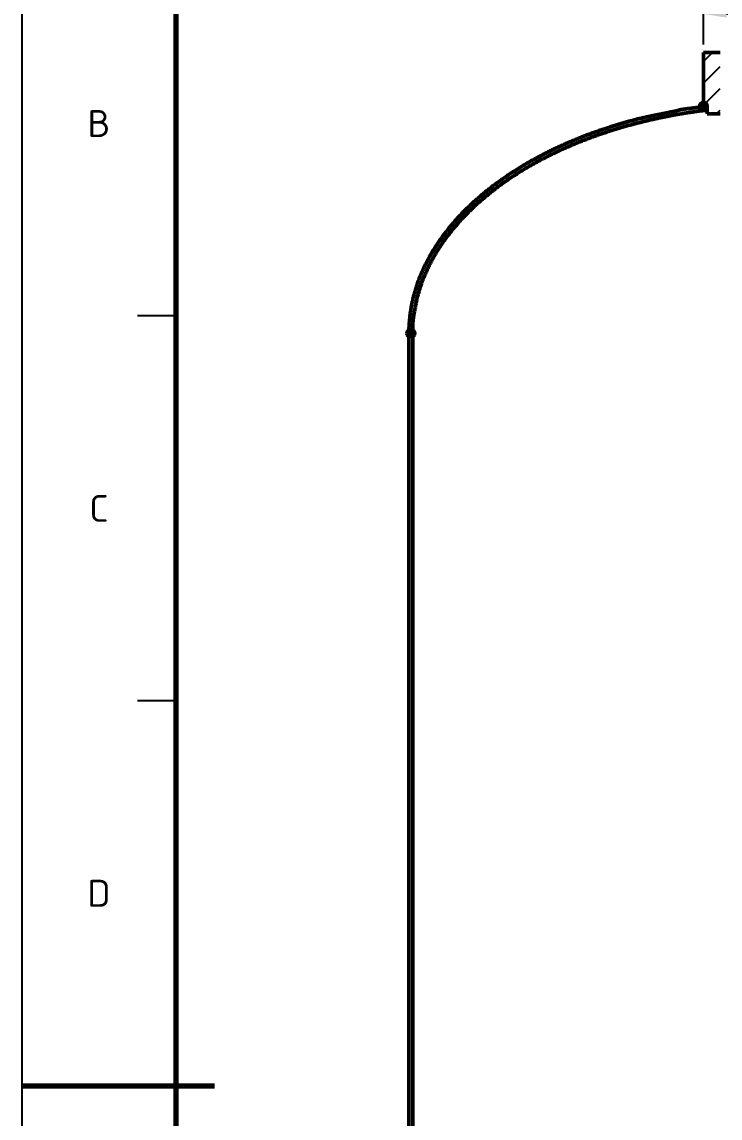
# Model space of a CAD drawing. Header units: millimetres. Extents: x 0 to 594, y 0 to 420.
# Drawn here: x 0 to 90.7, y 205.8 to 348.2 of the extents above; entities that cross this region are included whole.
import ezdxf
from ezdxf.enums import TextEntityAlignment as Align

# ---------------------------------------------------------------- set-up
doc = ezdxf.new("R2010")
doc.units = ezdxf.units.MM
for name, color, linetype, lineweight in [('01-VISIBLE', 7, 'CONTINUOUS', 50), ('04-COTA', 3, 'CONTINUOUS', 25), ('05-RAYADO', 8, 'CONTINUOUS', 25), ('06-TEXTO', 7, 'CONTINUOUS', 25), ('07-RECUADRO', 7, 'CONTINUOUS', 70), ('08-FINA', 5, 'CONTINUOUS', 25)]:
    doc.layers.add(name, color=color, linetype=linetype, lineweight=lineweight)
doc.styles.add('ISO3098', font='isocpeur.ttf')
doc.dimstyles.new('FLAMA-ISO', dxfattribs={"dimtxt": 3.5, "dimasz": 3, "dimexe": 2, "dimexo": 1, "dimgap": 1, "dimtad": 1, "dimdec": 1, "dimtxsty": 'ISO3098', "dimcen": 2.5, "dimclrd": 3, "dimclre": 3, "dimclrt": 3, "dimazin": 3, "dimtfac": 1, "dimtmove": 0, "dimatfit": 3, "dimlwd": 25, "dimlwe": 25})

msp = doc.modelspace()

# ---------------------------------------------------------------- hatches: boundary and pattern name
at = {"layer": '05-RAYADO'}
h = msp.add_hatch(dxfattribs=at)
h.set_pattern_fill('ANSI31', scale=0.62992)
h.paths.add_polyline_path([(90.656, 336.241), (88.995, 336.241), (88.995, 337.243), (88.5, 337.243), (88.5, 344.243), (90.656, 344.243)])
h = msp.add_hatch(color=7, dxfattribs=at)
h.dxf.hatch_style = 1
h.paths.add_polyline_path([(88, 337.243), (88.01, 337.344), (88.041, 337.44), (88.09, 337.529), (88.156, 337.606), (88.236, 337.668), (88.326, 337.712), (88.424, 337.738), (88.525, 337.743), (88.625, 337.727), (88.72, 337.692), (88.806, 337.639), (88.879, 337.569), (88.937, 337.486), (88.977, 337.393), (88.997, 337.294), (88.997, 337.193), (88.977, 337.094), (88.937, 337.001), (88.879, 336.918), (88.806, 336.848), (88.72, 336.794), (88.625, 336.759), (88.525, 336.744), (88.424, 336.749), (88.326, 336.774), (88.236, 336.819), (88.156, 336.881), (88.09, 336.958), (88.041, 337.046), (88.01, 337.143)])
h = msp.add_hatch(color=7, dxfattribs=at)
h.dxf.hatch_style = 1
h.paths.add_polyline_path([(50.75, 307.757), (50.25, 307.757), (50.25, 307.889), (50.252, 308.021), (50.254, 308.153), (50.257, 308.285), (50.261, 308.418), (50.266, 308.55), (50.272, 308.682), (50.279, 308.814), (50.287, 308.946), (50.296, 309.078), (50.306, 309.209), (50.316, 309.341), (50.328, 309.473), (50.34, 309.605), (50.353, 309.736), (50.368, 309.868), (50.383, 309.999), (50.399, 310.13), (50.416, 310.261), (50.434, 310.392), (50.452, 310.523), (50.472, 310.654), (50.493, 310.784), (50.514, 310.915), (50.536, 311.045), (50.56, 311.175), (50.584, 311.305), (50.609, 311.435), (50.634, 311.565), (50.661, 311.694), (50.689, 311.824), (50.717, 311.953), (50.746, 312.082), (50.776, 312.21), (50.807, 312.339), (50.839, 312.467), (50.872, 312.595), (50.905, 312.723), (50.94, 312.851), (50.975, 312.978), (51.011, 313.105), (51.048, 313.232), (51.086, 313.359), (51.124, 313.486), (51.163, 313.612), (51.204, 313.738), (51.244, 313.863), (51.286, 313.989), (51.329, 314.114), (51.372, 314.239), (51.416, 314.364), (51.461, 314.488), (51.507, 314.612), (51.553, 314.736), (51.6, 314.859), (51.648, 314.982), (51.697, 315.105), (51.747, 315.228), (51.797, 315.35), (51.848, 315.472), (51.899, 315.594), (51.952, 315.715), (52.005, 315.836), (52.059, 315.957), (52.114, 316.077), (52.169, 316.197), (52.225, 316.317), (52.282, 316.437), (52.339, 316.556), (52.397, 316.674), (52.456, 316.793), (52.515, 316.911), (52.576, 317.029), (52.636, 317.146), (52.698, 317.263), (52.76, 317.38), (52.823, 317.496), (52.886, 317.612), (52.95, 317.728), (53.015, 317.843), (53.08, 317.958), (53.146, 318.072), (53.213, 318.187), (53.28, 318.3), (53.348, 318.414), (53.417, 318.527), (53.486, 318.64), (53.555, 318.752), (53.626, 318.864), (53.696, 318.976), (53.768, 319.087), (53.84, 319.198), (53.912, 319.308), (53.986, 319.418), (54.059, 319.528), (54.134, 319.637), (54.208, 319.746), (54.284, 319.855), (54.36, 319.963), (54.436, 320.071), (54.513, 320.179), (54.591, 320.286), (54.669, 320.392), (54.747, 320.499), (54.826, 320.605), (54.906, 320.71), (54.986, 320.815), (55.067, 320.92), (55.148, 321.025), (55.229, 321.129), (55.312, 321.232), (55.394, 321.335), (55.477, 321.438), (55.561, 321.541), (55.645, 321.643), (55.729, 321.744), (55.814, 321.846), (55.9, 321.947), (55.985, 322.047), (56.072, 322.147), (56.158, 322.247), (56.246, 322.347), (56.333, 322.446), (56.421, 322.544), (56.51, 322.642), (56.599, 322.74), (56.688, 322.838), (56.778, 322.935), (56.868, 323.031), (56.959, 323.128), (57.05, 323.224), (57.141, 323.319), (57.233, 323.414), (57.325, 323.509), (57.417, 323.603), (57.51, 323.697), (57.604, 323.791), (57.697, 323.884), (57.792, 323.977), (57.886, 324.07), (57.981, 324.162), (58.076, 324.253), (58.172, 324.345), (58.268, 324.436), (58.364, 324.526), (58.461, 324.616), (58.558, 324.706), (58.655, 324.796), (58.753, 324.885), (58.851, 324.973), (58.949, 325.062), (59.048, 325.15), (59.147, 325.237), (59.246, 325.324), (59.346, 325.411), (59.446, 325.498), (59.546, 325.584), (59.647, 325.67), (59.748, 325.755), (59.849, 325.84), (59.951, 325.924), (60.053, 326.009), (60.155, 326.093), (60.257, 326.176), (60.36, 326.259), (60.463, 326.342), (60.566, 326.424), (60.67, 326.507), (60.774, 326.588), (60.878, 326.67), (60.983, 326.751), (61.088, 326.831), (61.193, 326.911), (61.298, 326.991), (61.403, 327.071), (61.509, 327.15), (61.615, 327.229), (61.722, 327.307), (61.829, 327.385), (61.935, 327.463), (62.043, 327.541), (62.15, 327.618), (62.258, 327.694), (62.366, 327.771), (62.474, 327.847), (62.582, 327.922), (62.691, 327.998), (62.8, 328.073), (62.909, 328.147), (63.018, 328.222), (63.128, 328.296), (63.238, 328.369), (63.348, 328.442), (63.458, 328.515), (63.568, 328.588), (63.679, 328.66), (63.79, 328.732), (63.901, 328.804), (64.013, 328.875), (64.124, 328.946), (64.236, 329.016), (64.348, 329.087), (64.46, 329.156), (64.573, 329.226), (64.685, 329.295), (64.798, 329.364), (64.911, 329.433), (65.024, 329.501), (65.138, 329.569), (65.251, 329.636), (65.365, 329.704), (65.479, 329.77), (65.594, 329.837), (65.708, 329.903), (65.823, 329.969), (65.937, 330.035), (66.052, 330.1), (66.167, 330.165), (66.283, 330.23), (66.398, 330.294), (66.514, 330.358), (66.63, 330.421), (66.746, 330.485), (66.862, 330.548), (66.979, 330.61), (67.095, 330.673), (67.212, 330.735), (67.329, 330.797), (67.446, 330.858), (67.563, 330.919), (67.68, 330.98), (67.798, 331.04), (67.916, 331.101), (68.034, 331.16), (68.152, 331.22), (68.27, 331.279), (68.388, 331.338), (68.507, 331.397), (68.625, 331.455), (68.744, 331.513), (68.863, 331.571), (68.982, 331.628), (69.101, 331.685), (69.221, 331.742), (69.34, 331.799), (69.46, 331.855), (69.58, 331.911), (69.699, 331.967), (69.82, 332.022), (69.94, 332.077), (70.06, 332.132), (70.18, 332.186), (70.301, 332.241), (70.422, 332.295), (70.543, 332.348), (70.664, 332.401), (70.785, 332.455), (70.906, 332.507), (71.027, 332.56), (71.149, 332.612), (71.27, 332.664), (71.392, 332.715), (71.514, 332.767), (71.636, 332.818), (71.758, 332.868), (71.88, 332.919), (72.002, 332.969), (72.125, 333.019), (72.248, 333.068), (72.37, 333.117), (72.493, 333.166), (72.616, 333.215), (72.739, 333.263), (72.862, 333.311), (72.986, 333.358), (73.109, 333.406), (73.233, 333.453), (73.356, 333.499), (73.48, 333.546), (73.604, 333.592), (73.728, 333.637), (73.852, 333.683), (73.977, 333.728), (74.101, 333.773), (74.225, 333.817), (74.35, 333.862), (74.475, 333.906), (74.599, 333.949), (74.724, 333.993), (74.849, 334.036), (74.974, 334.079), (75.099, 334.122), (75.224, 334.164), (75.35, 334.207), (75.475, 334.249), (75.601, 334.29), (75.726, 334.332), (75.852, 334.373), (75.977, 334.414), (76.103, 334.455), (76.229, 334.496), (76.355, 334.537), (76.48, 334.577), (76.606, 334.617), (76.732, 334.657), (76.859, 334.697), (76.985, 334.736), (77.111, 334.775), (77.237, 334.815), (77.364, 334.854), (77.49, 334.892), (77.616, 334.931), (77.743, 334.969), (77.869, 335.008), (77.996, 335.045), (78.123, 335.083), (78.25, 335.12), (78.377, 335.157), (78.504, 335.194), (78.631, 335.23), (78.758, 335.266), (78.885, 335.302), (79.013, 335.337), (79.14, 335.372), (79.268, 335.406), (79.396, 335.44), (79.524, 335.474), (79.651, 335.507), (79.78, 335.54), (79.908, 335.572), (80.036, 335.604), (80.164, 335.636), (80.293, 335.667), (80.421, 335.697), (80.55, 335.728), (80.679, 335.758), (80.808, 335.787), (80.937, 335.817), (81.066, 335.845), (81.195, 335.874), (81.324, 335.902), (81.453, 335.93), (81.582, 335.958), (81.712, 335.985), (81.841, 336.012), (81.971, 336.039), (82.1, 336.066), (82.23, 336.092), (82.359, 336.118), (82.489, 336.145), (82.618, 336.171), (82.748, 336.197), (82.878, 336.223), (83.007, 336.249), (83.137, 336.274), (83.267, 336.3), (83.396, 336.326), (83.526, 336.351), (83.656, 336.377), (83.785, 336.403), (83.915, 336.428), (84.045, 336.454), (84.174, 336.48), (84.304, 336.506), (84.433, 336.533), (84.563, 336.559), (84.692, 336.587), (84.821, 336.615), (84.95, 336.644), (85.079, 336.676), (85.206, 336.712), (85.333, 336.749), (85.461, 336.78), (85.591, 336.805), (85.721, 336.827), (85.852, 336.848), (85.983, 336.867), (86.114, 336.886), (86.245, 336.904), (86.376, 336.921), (86.507, 336.938), (86.638, 336.955), (86.769, 336.972), (86.9, 336.989), (87.031, 337.005), (87.163, 337.022), (87.294, 337.038), (87.425, 337.054), (87.556, 337.07), (87.687, 337.086), (87.819, 337.102), (87.95, 337.118), (88.081, 337.134), (88.212, 337.15), (88.344, 337.165), (88.475, 337.181), (88.606, 337.197), (88.737, 337.212), (88.869, 337.228), (89, 337.243), (89, 336.741), (88.871, 336.725), (88.741, 336.71), (88.612, 336.694), (88.483, 336.678), (88.354, 336.661), (88.224, 336.644), (88.095, 336.628), (87.966, 336.61), (87.837, 336.593), (87.708, 336.576), (87.579, 336.558), (87.45, 336.54), (87.321, 336.521), (87.192, 336.503), (87.063, 336.484), (86.934, 336.465), (86.805, 336.446), (86.677, 336.426), (86.548, 336.407), (86.419, 336.387), (86.291, 336.366), (86.162, 336.346), (86.033, 336.325), (85.905, 336.304), (85.776, 336.283), (85.648, 336.262), (85.519, 336.24), (85.391, 336.218), (85.262, 336.196), (85.134, 336.174), (85.006, 336.152), (84.878, 336.129), (84.749, 336.106), (84.621, 336.082), (84.493, 336.059), (84.365, 336.035), (84.237, 336.011), (84.109, 335.987), (83.981, 335.962), (83.853, 335.938), (83.725, 335.913), (83.598, 335.888), (83.47, 335.862), (83.342, 335.836), (83.214, 335.81), (83.087, 335.784), (82.959, 335.758), (82.832, 335.731), (82.704, 335.704), (82.577, 335.677), (82.45, 335.65), (82.322, 335.622), (82.195, 335.594), (82.068, 335.566), (81.941, 335.538), (81.814, 335.509), (81.687, 335.48), (81.56, 335.451), (81.433, 335.422), (81.306, 335.392), (81.179, 335.362), (81.052, 335.332), (80.926, 335.302), (80.799, 335.271), (80.673, 335.24), (80.546, 335.209), (80.42, 335.178), (80.293, 335.146), (80.167, 335.115), (80.041, 335.082), (79.915, 335.05), (79.788, 335.018), (79.662, 334.985), (79.536, 334.952), (79.411, 334.918), (79.285, 334.885), (79.159, 334.851), (79.033, 334.817), (78.908, 334.782), (78.782, 334.748), (78.657, 334.713), (78.531, 334.678), (78.406, 334.642), (78.28, 334.607), (78.155, 334.571), (78.03, 334.534), (77.905, 334.498), (77.78, 334.461), (77.655, 334.424), (77.53, 334.387), (77.406, 334.35), (77.281, 334.312), (77.156, 334.274), (77.032, 334.236), (76.907, 334.197), (76.783, 334.159), (76.659, 334.12), (76.534, 334.08), (76.41, 334.041), (76.286, 334.001), (76.162, 333.961), (76.039, 333.921), (75.915, 333.88), (75.791, 333.839), (75.668, 333.798), (75.544, 333.756), (75.421, 333.715), (75.297, 333.673), (75.174, 333.631), (75.051, 333.588), (74.928, 333.545), (74.805, 333.502), (74.682, 333.459), (74.559, 333.416), (74.437, 333.372), (74.314, 333.328), (74.192, 333.283), (74.069, 333.239), (73.947, 333.194), (73.825, 333.149), (73.703, 333.103), (73.581, 333.057), (73.459, 333.011), (73.337, 332.965), (73.216, 332.918), (73.094, 332.872), (72.973, 332.824), (72.851, 332.777), (72.73, 332.729), (72.609, 332.681), (72.488, 332.633), (72.367, 332.585), (72.246, 332.536), (72.126, 332.487), (72.005, 332.437), (71.885, 332.388), (71.764, 332.338), (71.644, 332.288), (71.524, 332.237), (71.404, 332.186), (71.284, 332.135), (71.165, 332.084), (71.045, 332.032), (70.926, 331.98), (70.806, 331.928), (70.687, 331.875), (70.568, 331.823), (70.449, 331.77), (70.33, 331.716), (70.212, 331.663), (70.093, 331.609), (69.975, 331.554), (69.856, 331.5), (69.738, 331.445), (69.62, 331.39), (69.502, 331.334), (69.385, 331.278), (69.267, 331.222), (69.15, 331.166), (69.032, 331.109), (68.915, 331.053), (68.798, 330.995), (68.681, 330.938), (68.565, 330.88), (68.448, 330.822), (68.332, 330.763), (68.215, 330.705), (68.099, 330.645), (67.983, 330.586), (67.868, 330.526), (67.752, 330.466), (67.636, 330.406), (67.521, 330.346), (67.406, 330.285), (67.291, 330.223), (67.176, 330.162), (67.062, 330.1), (66.947, 330.038), (66.833, 329.976), (66.719, 329.913), (66.605, 329.85), (66.491, 329.786), (66.377, 329.723), (66.264, 329.659), (66.151, 329.594), (66.038, 329.53), (65.925, 329.465), (65.812, 329.399), (65.699, 329.334), (65.587, 329.268), (65.475, 329.201), (65.363, 329.135), (65.251, 329.068), (65.14, 329.001), (65.028, 328.933), (64.917, 328.865), (64.806, 328.797), (64.695, 328.728), (64.585, 328.659), (64.475, 328.59), (64.364, 328.521), (64.254, 328.451), (64.145, 328.381), (64.035, 328.31), (63.926, 328.239), (63.817, 328.168), (63.708, 328.097), (63.599, 328.025), (63.491, 327.952), (63.383, 327.88), (63.275, 327.807), (63.167, 327.734), (63.06, 327.66), (62.952, 327.586), (62.845, 327.512), (62.738, 327.438), (62.632, 327.363), (62.526, 327.287), (62.42, 327.212), (62.314, 327.136), (62.208, 327.059), (62.103, 326.983), (61.998, 326.906), (61.893, 326.828), (61.788, 326.751), (61.684, 326.673), (61.58, 326.594), (61.476, 326.516), (61.373, 326.436), (61.27, 326.357), (61.167, 326.277), (61.064, 326.197), (60.962, 326.116), (60.86, 326.036), (60.758, 325.954), (60.656, 325.873), (60.555, 325.791), (60.454, 325.708), (60.353, 325.626), (60.253, 325.543), (60.153, 325.459), (60.053, 325.375), (59.954, 325.291), (59.855, 325.207), (59.756, 325.122), (59.657, 325.037), (59.559, 324.951), (59.461, 324.865), (59.364, 324.779), (59.267, 324.692), (59.17, 324.605), (59.073, 324.518), (58.977, 324.43), (58.881, 324.342), (58.786, 324.253), (58.69, 324.164), (58.596, 324.075), (58.501, 323.985), (58.407, 323.895), (58.313, 323.805), (58.22, 323.714), (58.127, 323.623), (58.034, 323.531), (57.942, 323.44), (57.85, 323.347), (57.758, 323.255), (57.667, 323.162), (57.576, 323.068), (57.486, 322.974), (57.396, 322.88), (57.306, 322.786), (57.217, 322.691), (57.128, 322.595), (57.04, 322.499), (56.952, 322.403), (56.865, 322.307), (56.778, 322.21), (56.691, 322.113), (56.605, 322.015), (56.519, 321.917), (56.434, 321.819), (56.349, 321.72), (56.264, 321.621), (56.18, 321.521), (56.097, 321.421), (56.014, 321.321), (55.931, 321.22), (55.849, 321.119), (55.767, 321.018), (55.686, 320.916), (55.605, 320.814), (55.525, 320.711), (55.445, 320.608), (55.366, 320.505), (55.287, 320.401), (55.208, 320.297), (55.131, 320.193), (55.053, 320.088), (54.976, 319.983), (54.9, 319.877), (54.824, 319.771), (54.749, 319.665), (54.674, 319.558), (54.6, 319.451), (54.526, 319.344), (54.453, 319.236), (54.381, 319.128), (54.309, 319.019), (54.238, 318.91), (54.167, 318.801), (54.097, 318.691), (54.027, 318.581), (53.958, 318.471), (53.89, 318.36), (53.822, 318.248), (53.755, 318.137), (53.688, 318.025), (53.623, 317.912), (53.557, 317.8), (53.493, 317.686), (53.429, 317.573), (53.366, 317.459), (53.303, 317.345), (53.241, 317.23), (53.18, 317.115), (53.119, 317), (53.059, 316.885), (53, 316.769), (52.941, 316.652), (52.883, 316.536), (52.825, 316.419), (52.768, 316.302), (52.712, 316.184), (52.656, 316.067), (52.601, 315.948), (52.547, 315.83), (52.493, 315.711), (52.44, 315.593), (52.387, 315.473), (52.336, 315.354), (52.284, 315.234), (52.234, 315.114), (52.184, 314.994), (52.135, 314.873), (52.086, 314.752), (52.039, 314.631), (51.992, 314.509), (51.946, 314.387), (51.901, 314.265), (51.857, 314.143), (51.814, 314.02), (51.771, 313.897), (51.73, 313.773), (51.69, 313.649), (51.65, 313.525), (51.612, 313.401), (51.575, 313.276), (51.538, 313.151), (51.503, 313.025), (51.469, 312.9), (51.436, 312.774), (51.403, 312.648), (51.372, 312.521), (51.341, 312.394), (51.312, 312.268), (51.283, 312.141), (51.254, 312.014), (51.226, 311.886), (51.199, 311.759), (51.173, 311.631), (51.147, 311.504), (51.122, 311.376), (51.097, 311.248), (51.072, 311.12), (51.048, 310.992), (51.025, 310.864), (51.001, 310.736), (50.978, 310.608), (50.956, 310.479), (50.934, 310.351), (50.912, 310.223), (50.89, 310.094), (50.87, 309.965), (50.851, 309.837), (50.833, 309.708), (50.818, 309.578), (50.805, 309.449), (50.794, 309.319), (50.784, 309.189), (50.777, 309.059), (50.77, 308.929), (50.765, 308.799), (50.761, 308.668), (50.758, 308.538), (50.755, 308.408), (50.753, 308.278), (50.752, 308.147), (50.751, 308.017), (50.75, 307.887)])
h = msp.add_hatch(color=7, dxfattribs=at)
h.dxf.hatch_style = 1
h.paths.add_polyline_path([(50, 307.757), (50.01, 307.857), (50.041, 307.954), (50.09, 308.042), (50.156, 308.119), (50.236, 308.181), (50.326, 308.226), (50.424, 308.251), (50.525, 308.256), (50.625, 308.241), (50.72, 308.206), (50.806, 308.152), (50.879, 308.082), (50.937, 307.999), (50.977, 307.906), (50.997, 307.807), (50.997, 307.706), (50.977, 307.607), (50.937, 307.514), (50.879, 307.431), (50.806, 307.361), (50.72, 307.308), (50.625, 307.273), (50.525, 307.257), (50.424, 307.262), (50.326, 307.288), (50.236, 307.332), (50.156, 307.394), (50.09, 307.471), (50.041, 307.56), (50.01, 307.656)])
h = msp.add_hatch(color=7, dxfattribs=at)
h.dxf.hatch_style = 1
h.paths.add_polyline_path([(50.75, 69.757), (50.25, 69.757), (50.25, 307.757), (50.75, 307.757)])

# ---------------------------------------------------------------- linework, layer by layer
at = {"layer": '01-VISIBLE'}
for p, q in [((90.656, 344.243), (88.5, 344.243)), ((88.5, 337.243), (88.5, 344.243)), ((88.995, 337.243), (88.5, 337.243)), ((88.995, 336.241), (88.995, 337.243)), ((90.656, 336.241), (88.995, 336.241)), ((89, 337.243), (89, 336.741)), ((50.25, 69.757), (50.25, 307.757)), ((50.75, 307.757), (50.25, 307.757)), ((50.25, 307.757), (50.75, 307.757)), ((50.75, 69.757), (50.75, 307.757))]:
    msp.add_line(p, q, dxfattribs=at)
for points in [[(50.25, 307.757), (50.251, 307.907), (50.252, 308.057), (50.255, 308.207), (50.259, 308.358), (50.265, 308.508), (50.271, 308.658), (50.279, 308.808), (50.288, 308.958), (50.298, 309.108), (50.309, 309.257), (50.322, 309.407), (50.335, 309.557), (50.35, 309.706), (50.366, 309.856), (50.383, 310.005), (50.402, 310.154), (50.421, 310.303), (50.442, 310.452), (50.464, 310.6), (50.487, 310.749), (50.511, 310.897), (50.536, 311.045), (50.563, 311.193), (50.59, 311.341), (50.619, 311.488), (50.649, 311.635), (50.68, 311.782), (50.712, 311.929), (50.745, 312.076), (50.779, 312.222), (50.815, 312.368), (50.851, 312.514), (50.889, 312.659), (50.927, 312.804), (50.967, 312.949), (51.008, 313.094), (51.05, 313.238), (51.092, 313.382), (51.136, 313.526), (51.182, 313.669), (51.228, 313.812), (51.275, 313.955), (51.323, 314.097), (51.372, 314.239), (51.422, 314.381), (51.473, 314.522), (51.526, 314.663), (51.579, 314.803), (51.633, 314.943), (51.688, 315.083), (51.744, 315.222), (51.801, 315.361), (51.859, 315.5), (51.918, 315.638), (51.978, 315.776), (52.039, 315.913), (52.101, 316.05), (52.164, 316.187), (52.227, 316.323), (52.292, 316.458), (52.357, 316.593), (52.424, 316.728), (52.491, 316.863), (52.559, 316.997), (52.628, 317.13), (52.698, 317.263), (52.769, 317.396), (52.84, 317.528), (52.912, 317.659), (52.986, 317.791), (53.06, 317.921), (53.134, 318.052), (53.21, 318.181), (53.286, 318.311), (53.364, 318.44), (53.442, 318.568), (53.52, 318.696), (53.6, 318.823), (53.68, 318.95), (53.761, 319.077), (53.843, 319.203), (53.926, 319.328), (54.009, 319.453), (54.093, 319.578), (54.178, 319.702), (54.263, 319.825), (54.349, 319.949), (54.436, 320.071), (54.524, 320.193), (54.612, 320.315), (54.701, 320.436), (54.79, 320.557), (54.881, 320.677), (54.972, 320.796), (55.063, 320.915), (55.155, 321.034), (55.248, 321.152), (55.342, 321.27), (55.436, 321.387), (55.53, 321.503), (55.626, 321.62), (55.722, 321.735), (55.818, 321.85), (55.915, 321.965), (56.013, 322.079), (56.111, 322.193), (56.21, 322.306), (56.309, 322.419), (56.409, 322.531), (56.51, 322.642), (56.611, 322.753), (56.712, 322.864), (56.815, 322.974), (56.917, 323.084), (57.021, 323.193), (57.124, 323.302), (57.229, 323.41), (57.333, 323.518), (57.439, 323.625), (57.544, 323.731), (57.651, 323.838), (57.757, 323.943), (57.865, 324.049), (57.972, 324.153), (58.08, 324.257), (58.189, 324.361), (58.298, 324.464), (58.408, 324.567), (58.518, 324.669), (58.628, 324.771), (58.739, 324.873), (58.851, 324.973), (58.963, 325.074), (59.075, 325.174), (59.187, 325.273), (59.301, 325.372), (59.414, 325.47), (59.528, 325.568), (59.642, 325.666), (59.757, 325.763), (59.872, 325.859), (59.988, 325.955), (60.104, 326.051), (60.22, 326.146), (60.337, 326.24), (60.454, 326.335), (60.571, 326.428), (60.689, 326.521), (60.807, 326.614), (60.926, 326.706), (61.045, 326.798), (61.164, 326.89), (61.284, 326.98), (61.403, 327.071), (61.524, 327.161), (61.644, 327.25), (61.765, 327.339), (61.887, 327.428), (62.008, 327.516), (62.13, 327.604), (62.253, 327.691), (62.375, 327.778), (62.498, 327.864), (62.622, 327.95), (62.745, 328.035), (62.869, 328.12), (62.993, 328.205), (63.118, 328.289), (63.243, 328.373), (63.368, 328.456), (63.493, 328.538), (63.619, 328.621), (63.745, 328.703), (63.871, 328.784), (63.997, 328.865), (64.124, 328.946), (64.251, 329.026), (64.379, 329.106), (64.506, 329.185), (64.634, 329.264), (64.762, 329.342), (64.891, 329.42), (65.019, 329.498), (65.148, 329.575), (65.277, 329.652), (65.407, 329.728), (65.536, 329.804), (65.666, 329.879), (65.796, 329.954), (65.927, 330.029), (66.058, 330.103), (66.188, 330.177), (66.32, 330.25), (66.451, 330.323), (66.582, 330.395), (66.714, 330.468), (66.846, 330.539), (66.979, 330.61), (67.111, 330.681), (67.244, 330.752), (67.377, 330.822), (67.51, 330.891), (67.643, 330.961), (67.777, 331.029), (67.91, 331.098), (68.044, 331.166), (68.178, 331.233), (68.313, 331.301), (68.447, 331.367), (68.582, 331.434), (68.717, 331.5), (68.852, 331.566), (68.987, 331.631), (69.123, 331.696), (69.259, 331.76), (69.394, 331.824), (69.531, 331.888), (69.667, 331.951), (69.803, 332.014), (69.94, 332.077), (70.076, 332.139), (70.213, 332.201), (70.35, 332.263), (70.488, 332.324), (70.625, 332.385), (70.763, 332.445), (70.9, 332.505), (71.038, 332.565), (71.176, 332.624), (71.314, 332.683), (71.453, 332.741), (71.591, 332.799), (71.73, 332.857), (71.869, 332.914), (72.008, 332.971), (72.147, 333.028), (72.287, 333.084), (72.426, 333.139), (72.566, 333.195), (72.706, 333.25), (72.846, 333.304), (72.986, 333.358), (73.126, 333.412), (73.266, 333.465), (73.407, 333.518), (73.548, 333.571), (73.689, 333.623), (73.83, 333.675), (73.971, 333.726), (74.112, 333.777), (74.254, 333.828), (74.395, 333.878), (74.537, 333.928), (74.679, 333.977), (74.821, 334.026), (74.963, 334.075), (75.105, 334.124), (75.247, 334.172), (75.39, 334.22), (75.532, 334.268), (75.675, 334.315), (75.817, 334.362), (75.96, 334.409), (76.103, 334.455), (76.246, 334.502), (76.389, 334.548), (76.532, 334.593), (76.675, 334.639), (76.818, 334.684), (76.962, 334.729), (77.105, 334.774), (77.249, 334.818), (77.392, 334.862), (77.536, 334.906), (77.68, 334.95), (77.823, 334.994), (77.967, 335.037), (78.111, 335.08), (78.255, 335.122), (78.4, 335.164), (78.544, 335.205), (78.689, 335.247), (78.833, 335.287), (78.978, 335.327), (79.123, 335.367), (79.268, 335.406), (79.413, 335.445), (79.558, 335.483), (79.704, 335.52), (79.849, 335.557), (79.995, 335.594), (80.141, 335.63), (80.287, 335.665), (80.433, 335.7), (80.579, 335.735), (80.726, 335.769), (80.872, 335.802), (81.019, 335.835), (81.165, 335.867), (81.312, 335.9), (81.459, 335.931), (81.606, 335.963), (81.753, 335.993), (81.9, 336.024), (82.047, 336.055), (82.194, 336.085), (82.341, 336.115), (82.489, 336.145), (82.636, 336.174), (82.783, 336.204), (82.931, 336.233), (83.078, 336.263), (83.225, 336.292), (83.373, 336.321), (83.52, 336.35), (83.667, 336.379), (83.815, 336.408), (83.962, 336.438), (84.109, 336.467), (84.257, 336.497), (84.404, 336.527), (84.551, 336.557), (84.698, 336.588), (84.845, 336.62), (84.991, 336.654), (85.137, 336.692), (85.281, 336.734), (85.426, 336.772), (85.573, 336.802), (85.721, 336.827), (85.87, 336.85), (86.018, 336.872), (86.167, 336.893), (86.316, 336.913), (86.465, 336.933), (86.614, 336.952), (86.763, 336.971), (86.912, 336.99), (87.061, 337.009), (87.21, 337.028), (87.359, 337.046), (87.508, 337.064), (87.658, 337.083), (87.807, 337.101), (87.956, 337.119), (88.105, 337.137), (88.254, 337.155), (88.403, 337.172), (88.552, 337.19), (88.702, 337.208), (88.851, 337.226), (89, 337.243)], [(89, 336.741), (88.851, 336.723), (88.702, 336.705), (88.553, 336.686), (88.404, 336.668), (88.255, 336.648), (88.106, 336.629), (87.957, 336.609), (87.808, 336.589), (87.66, 336.569), (87.511, 336.548), (87.362, 336.527), (87.214, 336.506), (87.065, 336.484), (86.916, 336.462), (86.768, 336.44), (86.62, 336.418), (86.471, 336.395), (86.323, 336.372), (86.174, 336.348), (86.026, 336.324), (85.878, 336.3), (85.73, 336.276), (85.582, 336.251), (85.434, 336.226), (85.286, 336.2), (85.138, 336.175), (84.99, 336.149), (84.842, 336.122), (84.694, 336.096), (84.547, 336.069), (84.399, 336.041), (84.251, 336.014), (84.104, 335.986), (83.956, 335.958), (83.809, 335.929), (83.662, 335.9), (83.514, 335.871), (83.367, 335.841), (83.22, 335.812), (83.073, 335.781), (82.926, 335.751), (82.779, 335.72), (82.632, 335.689), (82.485, 335.657), (82.338, 335.626), (82.192, 335.594), (82.045, 335.561), (81.899, 335.528), (81.752, 335.495), (81.606, 335.462), (81.46, 335.428), (81.313, 335.394), (81.167, 335.36), (81.021, 335.325), (80.875, 335.29), (80.729, 335.254), (80.583, 335.219), (80.438, 335.182), (80.292, 335.146), (80.146, 335.109), (80.001, 335.072), (79.855, 335.035), (79.71, 334.997), (79.565, 334.959), (79.42, 334.921), (79.275, 334.882), (79.13, 334.843), (78.985, 334.803), (78.84, 334.764), (78.695, 334.724), (78.551, 334.683), (78.406, 334.642), (78.262, 334.601), (78.117, 334.56), (77.973, 334.518), (77.829, 334.476), (77.685, 334.433), (77.541, 334.39), (77.397, 334.347), (77.254, 334.304), (77.11, 334.26), (76.966, 334.216), (76.823, 334.171), (76.68, 334.126), (76.537, 334.081), (76.394, 334.035), (76.251, 333.989), (76.108, 333.943), (75.965, 333.896), (75.822, 333.849), (75.68, 333.802), (75.538, 333.754), (75.395, 333.706), (75.253, 333.658), (75.111, 333.609), (74.969, 333.56), (74.828, 333.51), (74.686, 333.461), (74.544, 333.41), (74.403, 333.36), (74.262, 333.309), (74.121, 333.257), (73.98, 333.206), (73.839, 333.154), (73.698, 333.101), (73.558, 333.049), (73.417, 332.995), (73.277, 332.942), (73.137, 332.888), (72.997, 332.834), (72.857, 332.779), (72.717, 332.724), (72.578, 332.669), (72.438, 332.613), (72.299, 332.557), (72.16, 332.501), (72.021, 332.444), (71.882, 332.387), (71.743, 332.329), (71.605, 332.271), (71.466, 332.213), (71.328, 332.154), (71.19, 332.095), (71.052, 332.035), (70.915, 331.975), (70.777, 331.915), (70.64, 331.855), (70.503, 331.793), (70.366, 331.732), (70.229, 331.67), (70.092, 331.608), (69.956, 331.545), (69.819, 331.482), (69.683, 331.419), (69.547, 331.355), (69.411, 331.291), (69.276, 331.227), (69.14, 331.162), (69.005, 331.096), (68.87, 331.031), (68.735, 330.964), (68.601, 330.898), (68.466, 330.831), (68.332, 330.764), (68.198, 330.696), (68.064, 330.628), (67.931, 330.559), (67.798, 330.49), (67.664, 330.421), (67.531, 330.351), (67.399, 330.281), (67.266, 330.21), (67.134, 330.139), (67.002, 330.068), (66.87, 329.996), (66.738, 329.924), (66.607, 329.851), (66.476, 329.778), (66.345, 329.704), (66.214, 329.63), (66.084, 329.556), (65.954, 329.481), (65.824, 329.406), (65.694, 329.33), (65.564, 329.254), (65.435, 329.178), (65.306, 329.101), (65.178, 329.024), (65.049, 328.946), (64.921, 328.868), (64.793, 328.789), (64.665, 328.71), (64.538, 328.63), (64.411, 328.55), (64.284, 328.47), (64.158, 328.389), (64.031, 328.308), (63.905, 328.226), (63.78, 328.144), (63.654, 328.061), (63.529, 327.978), (63.405, 327.895), (63.28, 327.811), (63.156, 327.726), (63.032, 327.641), (62.908, 327.556), (62.785, 327.47), (62.662, 327.384), (62.54, 327.297), (62.417, 327.21), (62.295, 327.123), (62.174, 327.035), (62.053, 326.946), (61.932, 326.857), (61.811, 326.768), (61.691, 326.678), (61.571, 326.587), (61.451, 326.496), (61.332, 326.405), (61.213, 326.313), (61.095, 326.221), (60.977, 326.128), (60.859, 326.035), (60.742, 325.941), (60.625, 325.847), (60.508, 325.753), (60.392, 325.657), (60.276, 325.562), (60.161, 325.466), (60.046, 325.369), (59.931, 325.272), (59.817, 325.175), (59.703, 325.077), (59.59, 324.978), (59.477, 324.879), (59.365, 324.78), (59.253, 324.68), (59.141, 324.579), (59.03, 324.478), (58.919, 324.377), (58.809, 324.275), (58.699, 324.173), (58.59, 324.07), (58.481, 323.966), (58.373, 323.862), (58.265, 323.758), (58.157, 323.653), (58.05, 323.548), (57.944, 323.442), (57.838, 323.335), (57.732, 323.228), (57.628, 323.121), (57.523, 323.013), (57.419, 322.905), (57.316, 322.796), (57.213, 322.686), (57.111, 322.576), (57.009, 322.466), (56.908, 322.355), (56.807, 322.243), (56.707, 322.131), (56.608, 322.019), (56.509, 321.906), (56.411, 321.792), (56.313, 321.678), (56.216, 321.564), (56.119, 321.449), (56.024, 321.333), (55.928, 321.217), (55.834, 321.101), (55.74, 320.984), (55.646, 320.866), (55.553, 320.748), (55.461, 320.629), (55.37, 320.51), (55.279, 320.391), (55.189, 320.271), (55.099, 320.15), (55.01, 320.029), (54.922, 319.908), (54.835, 319.786), (54.748, 319.663), (54.662, 319.54), (54.576, 319.417), (54.492, 319.293), (54.408, 319.168), (54.325, 319.043), (54.242, 318.917), (54.161, 318.791), (54.08, 318.665), (54, 318.538), (53.921, 318.41), (53.842, 318.282), (53.765, 318.154), (53.688, 318.024), (53.612, 317.895), (53.537, 317.765), (53.463, 317.634), (53.39, 317.503), (53.318, 317.372), (53.246, 317.24), (53.175, 317.107), (53.105, 316.974), (53.036, 316.841), (52.968, 316.707), (52.901, 316.573), (52.834, 316.438), (52.769, 316.303), (52.704, 316.168), (52.64, 316.032), (52.577, 315.896), (52.514, 315.759), (52.453, 315.622), (52.392, 315.485), (52.333, 315.347), (52.274, 315.209), (52.216, 315.07), (52.158, 314.932), (52.102, 314.792), (52.047, 314.653), (51.993, 314.513), (51.94, 314.372), (51.889, 314.231), (51.838, 314.09), (51.789, 313.948), (51.741, 313.806), (51.694, 313.663), (51.649, 313.52), (51.605, 313.376), (51.562, 313.232), (51.521, 313.088), (51.481, 312.943), (51.442, 312.798), (51.405, 312.653), (51.368, 312.507), (51.333, 312.361), (51.299, 312.215), (51.266, 312.068), (51.234, 311.921), (51.203, 311.775), (51.172, 311.628), (51.142, 311.48), (51.113, 311.333), (51.085, 311.186), (51.057, 311.038), (51.029, 310.891), (51.003, 310.743), (50.976, 310.595), (50.95, 310.447), (50.925, 310.299), (50.9, 310.151), (50.876, 310.003), (50.853, 309.854), (50.833, 309.706), (50.816, 309.557), (50.801, 309.407), (50.789, 309.257), (50.779, 309.108), (50.772, 308.958), (50.765, 308.808), (50.761, 308.658), (50.757, 308.507), (50.754, 308.357), (50.752, 308.207), (50.751, 308.057), (50.75, 307.907), (50.75, 307.757)]]:
    msp.add_lwpolyline(points, dxfattribs=at)
for centre, start, end in [((88.5, 337.243), 90, 180), ((88.5, 337.243), -90, 90), ((88.5, 337.243), 180, -90), ((50.5, 307.757), 90, 180), ((50.5, 307.757), 180, -90), ((50.5, 307.757), -90, 90)]:
    msp.add_arc(centre, 0.5, start, end, dxfattribs=at)
at = {"layer": '07-RECUADRO'}
msp.add_line((0, 210), (25, 210), dxfattribs=at)
msp.add_lwpolyline([(20, 10), (584, 10), (584, 410), (20, 410)], close=True, dxfattribs=at)
at = {"layer": '08-FINA'}
for p, q in [((20, 310), (15, 310)), ((20, 260), (15, 260))]:
    msp.add_line(p, q, dxfattribs=at)
msp.add_lwpolyline([(0, 0), (594, 0), (594, 420), (0, 420)], close=True, dxfattribs=at)

# ---------------------------------------------------------------- texts
at = {"layer": '06-TEXTO', "style": 'ISO3098'}
for s, p in [('B', (10, 335)), ('C', (10, 285)), ('D', (10, 235))]:
    msp.add_text(s, height=3.5, dxfattribs=at).set_placement(p, align=Align.MIDDLE_CENTER)

# ---------------------------------------------------------------- dimensions: what is measured, and where the dimension line sits
at = {"layer": '04-COTA'}
msp.add_linear_dim(base=(88.5, 349.243), p1=(88.5, 344.243), p2=(107, 344.243), dimstyle='FLAMA-ISO', override={"dimlfac": 2, "dimpost": '%%c<>'}, dxfattribs=at).render()

doc.saveas('drawing.dxf')
